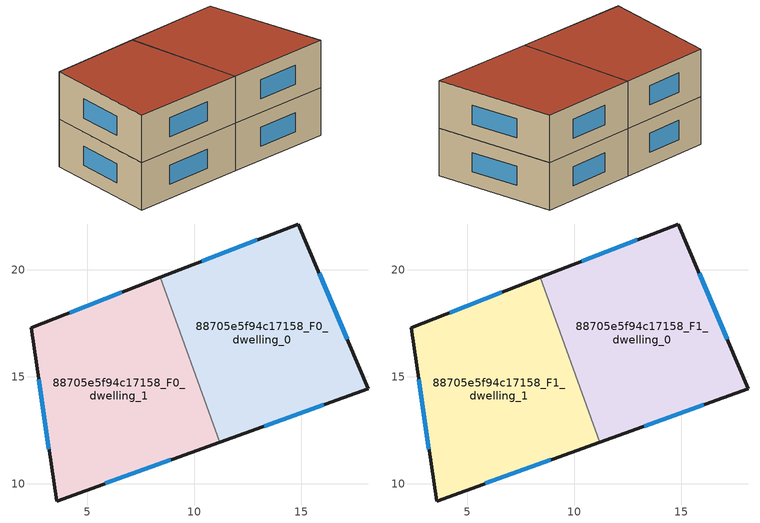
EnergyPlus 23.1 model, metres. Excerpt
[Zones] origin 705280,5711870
88705e5f94c17158_F0_dwelling_0
 floor ground (EU_floor_Construction): 14.87,22.14 18.14,14.46 11.2,11.95 8.43,19.64 z0
 wall outside (EU_wall_Construction): 11.2,11.95 18.14,14.46 14.87,22.14 8.43,19.64 z0:3
 wall to 88705e5f94c17158_F0_dwelling_1 (EU_wall_Construction): 8.43,19.64 11.2,11.95 z0:3
 window (EU_Window_Construction): 12.94,21.39 10.35,20.39 / 17.16,16.76 15.85,19.84 / 13.28,12.7 16.07,13.71 z0.9:2.1
88705e5f94c17158_F0_dwelling_1
 floor ground (EU_floor_Construction): 8.43,19.64 11.2,11.95 3.57,9.2 2.38,17.3 z0
 wall outside (EU_wall_Construction): 8.43,19.64 2.38,17.3 3.57,9.2 11.2,11.95 z0:3
 window (EU_Window_Construction): 2.74,14.88 3.22,11.63 / 6.62,18.94 4.19,18 / 5.86,10.02 8.92,11.13 z0.9:2.1
88705e5f94c17158_F1_dwelling_0
 floor to 88705e5f94c17158_F0_dwelling_0 (EU_floor_Construction): 14.87,22.14 18.14,14.46 11.2,11.95 8.43,19.64 z3
 wall outside (EU_wall_Construction): 11.2,11.95 18.14,14.46 14.87,22.14 8.43,19.64 z3:6
 wall to 88705e5f94c17158_F1_dwelling_1 (EU_wall_Construction): 8.43,19.64 11.2,11.95 z3:6
 window (EU_Window_Construction): 12.94,21.39 10.35,20.39 / 17.16,16.76 15.85,19.84 / 13.28,12.7 16.07,13.71 z3.9:5.1
 roof outside (EU_roof_Construction): 18.14,14.46 14.87,22.14 8.43,19.64 11.2,11.95 z6
88705e5f94c17158_F1_dwelling_1
 floor to 88705e5f94c17158_F0_dwelling_1 (EU_floor_Construction): 8.43,19.64 11.2,11.95 3.57,9.2 2.38,17.3 z3
 wall outside (EU_wall_Construction): 8.43,19.64 2.38,17.3 3.57,9.2 11.2,11.95 z3:6
 window (EU_Window_Construction): 2.74,14.88 3.22,11.63 / 6.62,18.94 4.19,18 / 5.86,10.02 8.92,11.13 z3.9:5.1
 roof outside (EU_roof_Construction): 11.2,11.95 8.43,19.64 2.38,17.3 3.57,9.2 z6
[Building]
EU S2 Campaign: North Axis=0; Terrain=City; Solar Distribution=FullExterior
[Site:Location]
London: Latitude=51.5; Longitude=-0.5; Time Zone=0; Elevation=25
[SizingPeriod:WeatherFileDays]
AnnualSizingPeriod: Begin Month=1; Begin Day of Month=1; End Month=12; End Day of Month=31; Day of Week for Start Day=Monday; Use Weather File Daylight Saving Period=No; Use Weather File Rain and Snow Indicators=No
[MATERIAL]
EU_InternalMass_Material: Roughness=MediumRough; Thickness=0.1; Conductivity=1; Density=1800; Specific Heat=900; Thermal Absorptance=0.9; Solar Absorptance=0.7; Visible Absorptance=0.7
[MATERIAL:NOMASS] Roughness=MediumRough; Thermal Absorptance=0.9; Solar Absorptance=0.7; Visible Absorptance=0.7
Name | Thermal Resistance
EU_wall_NoMass | 1.04674
EU_roof_NoMass | 4.32442
EU_floor_NoMass | 2.04616
[WINDOWMATERIAL:SIMPLEGLAZINGSYSTEM]
EU_Window_SimpleGlazing: UFactor=4.25843; Solar Heat Gain Coefficient=0.85; Visible Transmittance=0.85
[CONSTRUCTION]
EU_wall_Construction: EU_wall_NoMass
EU_roof_Construction: EU_roof_NoMass
EU_floor_Construction: EU_floor_NoMass
EU_Window_Construction: EU_Window_SimpleGlazing
EU_InternalMass_Construction: EU_InternalMass_Material
[ZONE] Type=1; Multiplier=1; Ceiling Height=autocalculate; Floor Area=autocalculate; Part of Total Floor Area=Yes
Name | Volume
88705e5f94c17158_F0_dwelling_0 | 177.068
88705e5f94c17158_F1_dwelling_0 | 177.067
88705e5f94c17158_F0_dwelling_1 | 177.071
88705e5f94c17158_F1_dwelling_1 | 177.072
[INTERNALMASS] Construction=EU_InternalMass_Construction
Name | Zone or ZoneList | Surface Area
88705e5f94c17158_F0_dwelling_0_EU_InternalMass | 88705e5f94c17158_F0_dwelling_0 | 59.0224
88705e5f94c17158_F0_dwelling_1_EU_InternalMass | 88705e5f94c17158_F0_dwelling_1 | 59.0238
88705e5f94c17158_F1_dwelling_0_EU_InternalMass | 88705e5f94c17158_F1_dwelling_0 | 59.0224
88705e5f94c17158_F1_dwelling_1_EU_InternalMass | 88705e5f94c17158_F1_dwelling_1 | 59.0238
[OTHEREQUIPMENT] Fuel Type=Electricity; Design Level Calculation Method=Watts/Area; Power per Zone Floor Area=1; Fraction Latent=0; Fraction Radiant=0; Fraction Lost=0; Carbon Dioxide Generation Rate=0; EndUse Subcategory=EU_Step8_InternalGains
Name | Zone or ZoneList or Space or SpaceList | Schedule
EU_Step8_InternalGain_88705e5f94c17158_F0_dwelling_0_f000 | 88705e5f94c17158_F0_dwelling_0 | EU_Step8_GainSchedule_88705e5f94c17158_F0_dwelling_0_f000
EU_Step8_InternalGain_88705e5f94c17158_F0_dwelling_1_f000 | 88705e5f94c17158_F0_dwelling_1 | EU_Step8_GainSchedule_88705e5f94c17158_F0_dwelling_1_f000
EU_Step8_InternalGain_88705e5f94c17158_F1_dwelling_0_f000 | 88705e5f94c17158_F1_dwelling_0 | EU_Step8_GainSchedule_88705e5f94c17158_F1_dwelling_0_f000
EU_Step8_InternalGain_88705e5f94c17158_F1_dwelling_1_f000 | 88705e5f94c17158_F1_dwelling_1 | EU_Step8_GainSchedule_88705e5f94c17158_F1_dwelling_1_f000
[ZONEVENTILATION:DESIGNFLOWRATE] Schedule=EU_AlwaysOn; Design Flow Rate Calculation Method=AirChanges/Hour; Air Changes per Hour=0.488719; Ventilation Type=Natural; Fan Pressure Rise=0; Fan Total Efficiency=1; Constant Term Coefficient=1; Temperature Term Coefficient=0; Velocity Term Coefficient=0; Velocity Squared Term Coefficient=0; Minimum Indoor Temperature=-100; Maximum Indoor Temperature=100; Delta Temperature=-100; Minimum Outdoor Temperature=-100; Maximum Outdoor Temperature=100; Maximum Wind Speed=40
Name | Zone or ZoneList or Space or SpaceList
EU_ConstantAir_88705e5f94c17158_F0_dwelling_0 | 88705e5f94c17158_F0_dwelling_0
EU_ConstantAir_88705e5f94c17158_F0_dwelling_1 | 88705e5f94c17158_F0_dwelling_1
EU_ConstantAir_88705e5f94c17158_F1_dwelling_0 | 88705e5f94c17158_F1_dwelling_0
EU_ConstantAir_88705e5f94c17158_F1_dwelling_1 | 88705e5f94c17158_F1_dwelling_1
[HVACTEMPLATE:THERMOSTAT] Constant Heating Setpoint=20; Constant Cooling Setpoint=50
EU_HeatOnly_88705e5f94c17158_F0_dwelling_0; EU_HeatOnly_88705e5f94c17158_F0_dwelling_1; EU_HeatOnly_88705e5f94c17158_F1_dwelling_0; EU_HeatOnly_88705e5f94c17158_F1_dwelling_1
[HVACTEMPLATE:ZONE:IDEALLOADSAIRSYSTEM] System Availability Schedule=EU_AlwaysOn; Maximum Heating Supply Air Temperature=50; Minimum Cooling Supply Air Temperature=13; Maximum Heating Supply Air Humidity Ratio=0.0156; Minimum Cooling Supply Air Humidity Ratio=0.0077; Heating Limit=NoLimit; Cooling Limit=NoLimit; Heating Availability Schedule=EU_AlwaysOn; Cooling Availability Schedule=EU_CoolingOff; Dehumidification Control Type=ConstantSensibleHeatRatio; Cooling Sensible Heat Ratio=0.7; Dehumidification Setpoint=60; Humidification Control Type=None; Humidification Setpoint=30; Outdoor Air Method=None; Outdoor Air Flow Rate per Person=0.00944; Outdoor Air Flow Rate per Zone Floor Area=0; Outdoor Air Flow Rate per Zone=0; Demand Controlled Ventilation Type=None; Outdoor Air Economizer Type=NoEconomizer; Heat Recovery Type=None; Sensible Heat Recovery Effectiveness=0.7; Latent Heat Recovery Effectiveness=0.65
Name | Template Thermostat
88705e5f94c17158_F0_dwelling_0 | EU_HeatOnly_88705e5f94c17158_F0_dwelling_0
88705e5f94c17158_F0_dwelling_1 | EU_HeatOnly_88705e5f94c17158_F0_dwelling_1
88705e5f94c17158_F1_dwelling_0 | EU_HeatOnly_88705e5f94c17158_F1_dwelling_0
88705e5f94c17158_F1_dwelling_1 | EU_HeatOnly_88705e5f94c17158_F1_dwelling_1
[SIZING:ZONE] Zone Cooling Design Supply Air Temperature Input Method=SupplyAirTemperature; Zone Cooling Design Supply Air Temperature=13; Zone Heating Design Supply Air Temperature Input Method=SupplyAirTemperature; Zone Heating Design Supply Air Temperature=50; Zone Cooling Design Supply Air Humidity Ratio=0.008; Zone Heating Design Supply Air Humidity Ratio=0.008; Cooling Design Air Flow Method=DesignDay; Cooling Design Air Flow Rate=0; Cooling Minimum Air Flow per Zone Floor Area=0.000762; Cooling Minimum Air Flow=0; Cooling Minimum Air Flow Fraction=0.2; Heating Design Air Flow Method=DesignDay; Heating Design Air Flow Rate=0; Heating Maximum Air Flow per Zone Floor Area=0.002032; Heating Maximum Air Flow=0.141576; Heating Maximum Air Flow Fraction=0.3; Account for Dedicated Outdoor Air System=No; Dedicated Outdoor Air System Control Strategy=NeutralSupplyAir; Dedicated Outdoor Air Low Setpoint Temperature for Design=autosize; Dedicated Outdoor Air High Setpoint Temperature for Design=autosize; Zone Load Sizing Method=Sensible Load Only No Latent Load; Zone Latent Cooling Design Supply Air Humidity Ratio Input Method=HumidityRatioDifference; Zone Cooling Design Supply Air Humidity Ratio Difference=0.005; Zone Latent Heating Design Supply Air Humidity Ratio Input Method=HumidityRatioDifference; Zone Humidification Design Supply Air Humidity Ratio Difference=0.005
88705e5f94c17158_F0_dwelling_0; 88705e5f94c17158_F0_dwelling_1; 88705e5f94c17158_F1_dwelling_0; 88705e5f94c17158_F1_dwelling_1
[SCHEDULE:CONSTANT]
Name | Hourly Value
EU_AlwaysOn | 1
EU_CoolingOff | 0
[SCHEDULE:FILE] Column Number=1; Rows to Skip at Top=0; Number of Hours of Data=8760; Column Separator=Comma; Interpolate to Timestep=No; Minutes per Item=60; Adjust Schedule for Daylight Savings=Yes
Name | File
EU_Step8_GainSchedule_88705e5f94c17158_F0_dwelling_0_f000 | ../../schedules/88705e5f94c17158/88705e5f94c17158_F0_dwelling_0_f000_gain.csv
EU_Step8_GainSchedule_88705e5f94c17158_F0_dwelling_1_f000 | ../../schedules/88705e5f94c17158/88705e5f94c17158_F0_dwelling_1_f000_gain.csv
EU_Step8_GainSchedule_88705e5f94c17158_F1_dwelling_0_f000 | ../../schedules/88705e5f94c17158/88705e5f94c17158_F1_dwelling_0_f000_gain.csv
EU_Step8_GainSchedule_88705e5f94c17158_F1_dwelling_1_f000 | ../../schedules/88705e5f94c17158/88705e5f94c17158_F1_dwelling_1_f000_gain.csv
